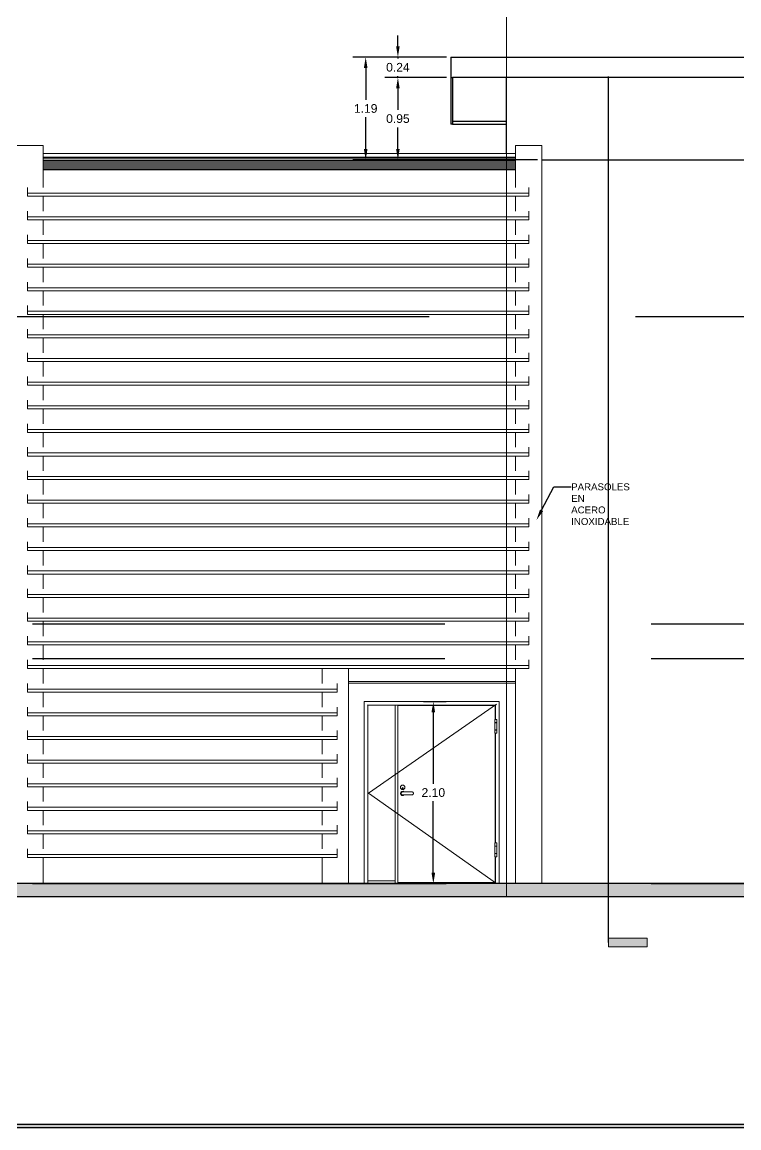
# Model space of a CAD drawing. Header units: inches. Extents: x -6 to 158, y 10 to 161.
# Drawn here: x 19.14 to 27.42, y 10.41 to 23.18 of the extents above; entities that cross this region are included whole.
import ezdxf
from ezdxf import colors
from ezdxf.entities.mleader import LeaderData, LeaderLine
from ezdxf.math import Vec2, Vec3

# ---------------------------------------------------------------- set-up
doc = ezdxf.new("R2010")
doc.units = ezdxf.units.IN
doc.header["$MEASUREMENT"] = 0
for name, pattern in [('Center', [40, 10, -5, 20, -5]), ('Dash', [6, 3, -3]), ('DASHED2', [9.525, 6.35, -3.175]), ('Grid Line', [22.225, 12.7, -3.175, 3.175, -3.175])]:
    doc.linetypes.add(name, pattern=pattern)
for name, color, linetype in [('10 HATCH 2', 9, 'Continuous'), ('2', 2, 'Continuous'), ('4 Paredes', 5, 'Continuous'), ('6', 6, 'Continuous'), ('Dim', 2, 'Continuous'), ('LCorte', 5, 'Center'), ('Proy', 1, 'DASHED2'), ('TEXTO', 2, 'Continuous')]:
    doc.layers.add(name, color=color, linetype=linetype)
for name, color, linetype, lineweight in [('A-COLS', 3, 'Continuous', 9), ('A-DOOR', 2, 'Continuous', 9), ('A-DOOR-FRAM', 2, 'Continuous', 18), ('A-FLOR', 5, 'Continuous', 9), ('S-GRID', 1, 'Continuous', 9)]:
    doc.layers.add(name, color=color, linetype=linetype, lineweight=lineweight)
doc.styles.add('Arial', font='arial.ttf', dxfattribs={"height": 250})
doc.styles.add('style1', font='micross.ttf')
doc.dimstyles.new('1-50', dxfattribs={"dimscale": 0.05, "dimtxt": 2, "dimasz": 2.5, "dimexe": 3, "dimexo": 1, "dimgap": 1, "dimtad": 0, "dimtih": 1, "dimtoh": 1, "dimzin": 1, "dimdsep": 46, "dimtxsty": 'style1', "dimcen": 2.5, "dimclrd": 124, "dimclre": 124, "dimclrt": 1, "dimadec": 0, "dimazin": 0, "dimtfac": 1, "dimtmove": 2, "dimatfit": 3, "dimfxl": 1, "dimtolj": 1, "dimtzin": 0, "dimlwd": -1, "dimlwe": -1, "dimarcsym": 0})

# ---------------------------------------------------------------- blocks, each defined once
blk = doc.blocks.new('*D479')
at = {"layer": 'Defpoints', "color": 0, "transparency": 16777216}
for p in [(23.727, 15.334), (23.892, 15.334), (23.727, 13.232)]:
    blk.add_point(p, dxfattribs=at)
at = {"layer": 'Dim', "color": 124, "transparency": 16777216}
for p, q in [((23.777, 15.334), (24.042, 15.334)), ((23.892, 15.209), (23.892, 14.385)), ((23.892, 13.357), (23.892, 14.182)), ((23.777, 13.232), (24.042, 13.232))]:
    blk.add_line(p, q, dxfattribs=at)
for points in [[(23.871, 15.209), (23.913, 15.209), (23.892, 15.334)], [(23.871, 13.357), (23.913, 13.357), (23.892, 13.232)]]:
    blk.add_solid(points, dxfattribs=at)
at = {"layer": 'Dim', "color": 1, "transparency": 16777216, "insert": (23.892, 14.283), "char_height": 0.1, "attachment_point": 5, "style": 'style1'}
blk.add_mtext('\\A1;2.10', dxfattribs=at)
blk = doc.blocks.new('*D480')
at = {"layer": 'Defpoints', "color": 0, "transparency": 16777216}
for p in [(23.483, 22.541), (24.082, 22.541), (25.144, 21.59)]:
    blk.add_point(p, dxfattribs=at)
at = {"layer": 'Dim', "color": 124, "transparency": 16777216}
for p, q in [((24.032, 22.541), (23.333, 22.541)), ((23.483, 22.416), (23.483, 22.168)), ((23.483, 21.715), (23.483, 21.964)), ((25.094, 21.59), (23.333, 21.59))]:
    blk.add_line(p, q, dxfattribs=at)
for points in [[(23.462, 22.416), (23.503, 22.416), (23.483, 22.541)], [(23.462, 21.715), (23.503, 21.715), (23.483, 21.59)]]:
    blk.add_solid(points, dxfattribs=at)
at = {"layer": 'Dim', "color": 1, "transparency": 16777216, "insert": (23.483, 22.066), "char_height": 0.1, "attachment_point": 5, "style": 'style1'}
blk.add_mtext('\\A1;0.95', dxfattribs=at)
blk = doc.blocks.new('*D481')
at = {"layer": 'Defpoints', "color": 0, "transparency": 16777216}
for p in [(23.483, 22.776), (24.094, 22.776), (24.094, 22.541)]:
    blk.add_point(p, dxfattribs=at)
at = {"layer": 'Dim', "color": 124, "transparency": 16777216}
for p, q in [((23.483, 22.901), (23.483, 23.026)), ((24.044, 22.776), (23.333, 22.776)), ((23.483, 22.776), (23.483, 22.76)), ((24.044, 22.541), (23.333, 22.541)), ((23.483, 22.541), (23.483, 22.557)), ((23.483, 22.416), (23.483, 22.291))]:
    blk.add_line(p, q, dxfattribs=at)
for points in [[(23.462, 22.901), (23.503, 22.901), (23.483, 22.776)], [(23.462, 22.416), (23.503, 22.416), (23.483, 22.541)]]:
    blk.add_solid(points, dxfattribs=at)
at = {"layer": 'Dim', "color": 1, "transparency": 16777216, "insert": (23.483, 22.659), "char_height": 0.1, "attachment_point": 5, "style": 'style1'}
blk.add_mtext('\\A1;0.24', dxfattribs=at)
blk = doc.blocks.new('*D403')
at = {"layer": 'Defpoints', "color": 0, "transparency": 16777216}
for p in [(23.111, 22.776), (23.483, 22.776), (23.483, 21.59)]:
    blk.add_point(p, dxfattribs=at)
at = {"layer": 'Dim', "color": 124, "transparency": 16777216}
for p, q in [((23.433, 22.776), (22.961, 22.776)), ((23.111, 22.651), (23.111, 22.285)), ((23.111, 21.715), (23.111, 22.082)), ((23.433, 21.59), (22.961, 21.59))]:
    blk.add_line(p, q, dxfattribs=at)
for points in [[(23.09, 22.651), (23.132, 22.651), (23.111, 22.776)], [(23.09, 21.715), (23.132, 21.715), (23.111, 21.59)]]:
    blk.add_solid(points, dxfattribs=at)
at = {"layer": 'Dim', "color": 1, "transparency": 16777216, "insert": (23.111, 22.183), "char_height": 0.1, "attachment_point": 5, "style": 'style1'}
blk.add_mtext('\\A1;1.19', dxfattribs=at)

msp = doc.modelspace()

# ---------------------------------------------------------------- hatches: boundary and pattern name
at = {"layer": '10 HATCH 2'}
h = msp.add_hatch(color=251, dxfattribs=at)
h.dxf.hatch_style = 1
h.paths.add_polyline_path([(40.163, 13.232), (30.663, 13.232), (30.663, 13.082), (40.163, 13.082)])
h.paths.add_polyline_path([(30.663, 13.232), (25.913, 13.232), (25.913, 13.082), (30.663, 13.082)])
h.paths.add_polyline_path([(25.913, 13.232), (24.738, 13.232), (24.738, 13.082), (25.913, 13.082)])
h.paths.add_polyline_path([(24.738, 13.232), (22.2, 13.232), (22.2, 13.082), (24.738, 13.082)])
h.paths.add_polyline_path([(22.2, 13.232), (7.445, 13.232), (7.445, 13.082), (22.2, 13.082)])
h.paths.add_polyline_path([(44.943, 13.232), (40.163, 13.232), (40.163, 13.082), (45.011, 13.082, -0.21525)])
h.paths.add_polyline_path([(51.694, 13.232), (45.343, 13.232, -0.21525), (45.276, 13.082), (51.694, 13.082)])
h.paths.add_polyline_path([(44.055, 12.897), (44.77, 12.897), (44.77, 13.206), (44.055, 13.206)], flags=9)
at = {"layer": '6'}
h = msp.add_hatch(color=256, dxfattribs=at)
h.dxf.hatch_style = 1
h.paths.add_polyline_path([(17.224, 10.453), (17.224, 10.411), (36.567, 10.411), (36.567, 10.453)])
at = {"layer": 'A-FLOR'}
msp.add_hatch(color=256, dxfattribs=at).paths.add_polyline_path([(26.363, 12.601), (25.913, 12.601), (25.913, 12.501), (26.363, 12.501)], flags=0)

# ---------------------------------------------------------------- linework, layer by layer
msp.add_line((17.224, 10.453), (36.567, 10.453))
at = {"layer": '2'}
for p, q in [((24.094, 22.776), (24.094, 22.001)), ((24.094, 22.776), (29.85, 22.776)), ((24.094, 22.541), (24.113, 22.541)), ((24.113, 22.541), (24.113, 22.001)), ((29.831, 22.541), (24.113, 22.541)), ((24.738, 21.662), (24.738, 22.541)), ((24.113, 22.001), (24.094, 22.001)), ((24.113, 22.036), (24.738, 22.036)), ((24.113, 22.001), (24.738, 22.001)), ((25.144, 21.59), (27.676, 21.59))]:
    msp.add_line(p, q, dxfattribs=at)
at = {"layer": '6'}
for points in [[(7.445, 13.082), (51.694, 13.082), (51.694, 13.232), (7.445, 13.232)], [(17.224, 10.453), (36.567, 10.453), (36.567, 10.411), (17.224, 10.411)]]:
    msp.add_lwpolyline(points, close=True, dxfattribs=at)
at = {"layer": 'A-COLS'}
for p, q in [((19.387, 21.756), (19.083, 21.756)), ((19.387, 21.756), (19.387, 21.27)), ((24.84, 21.27), (24.84, 21.756)), ((25.144, 21.756), (24.84, 21.756)), ((25.144, 21.756), (25.144, 13.232)), ((19.387, 21.662), (24.84, 21.662)), ((24.84, 21.622), (19.387, 21.622)), ((19.387, 21.609), (24.84, 21.609)), ((24.84, 21.588), (19.387, 21.588)), ((19.387, 21.575), (24.84, 21.575)), ((24.84, 21.554), (19.387, 21.554)), ((19.387, 21.541), (24.84, 21.541)), ((24.84, 21.52), (19.387, 21.52)), ((19.387, 21.507), (24.84, 21.507)), ((24.84, 21.486), (19.387, 21.486)), ((24.84, 21.474), (19.387, 21.474)), ((19.204, 21.204), (19.204, 21.27)), ((19.204, 21.169), (19.204, 21.204)), ((19.204, 21.204), (24.994, 21.204)), ((24.994, 21.27), (24.994, 21.204)), ((24.994, 21.204), (24.994, 21.169)), ((24.994, 21.169), (19.204, 21.169)), ((19.387, 21.169), (19.387, 20.997)), ((24.84, 20.997), (24.84, 21.169)), ((19.204, 20.932), (19.204, 20.997)), ((24.994, 20.997), (24.994, 20.932)), ((19.204, 20.896), (19.204, 20.932)), ((19.204, 20.932), (24.994, 20.932)), ((24.994, 20.896), (19.204, 20.896)), ((19.387, 20.896), (19.387, 20.725)), ((24.84, 20.725), (24.84, 20.896)), ((24.994, 20.932), (24.994, 20.896)), ((19.204, 20.659), (19.204, 20.725)), ((24.994, 20.725), (24.994, 20.659)), ((19.204, 20.624), (19.204, 20.659)), ((19.204, 20.659), (24.994, 20.659)), ((24.994, 20.624), (19.204, 20.624)), ((19.387, 20.624), (19.387, 20.452)), ((24.84, 20.452), (24.84, 20.624)), ((24.994, 20.659), (24.994, 20.624)), ((19.204, 20.386), (19.204, 20.452)), ((24.994, 20.452), (24.994, 20.386)), ((19.204, 20.351), (19.204, 20.386)), ((19.204, 20.386), (24.994, 20.386)), ((24.994, 20.351), (19.204, 20.351)), ((19.387, 20.351), (19.387, 20.179)), ((24.84, 20.179), (24.84, 20.351)), ((24.994, 20.386), (24.994, 20.351)), ((19.204, 20.114), (19.204, 20.179)), ((24.994, 20.179), (24.994, 20.114)), ((19.204, 20.078), (19.204, 20.114)), ((19.204, 20.114), (24.994, 20.114)), ((24.994, 20.078), (19.204, 20.078)), ((19.387, 20.078), (19.387, 19.907)), ((24.84, 19.907), (24.84, 20.078)), ((24.994, 20.114), (24.994, 20.078)), ((19.204, 19.841), (19.204, 19.907)), ((19.204, 19.806), (19.204, 19.841)), ((19.204, 19.841), (24.994, 19.841)), ((24.994, 19.806), (19.204, 19.806)), ((19.387, 19.806), (19.387, 19.634)), ((24.84, 19.634), (24.84, 19.806)), ((24.994, 19.907), (24.994, 19.841)), ((24.994, 19.841), (24.994, 19.806)), ((19.204, 19.568), (19.204, 19.634)), ((19.204, 19.533), (19.204, 19.568)), ((19.204, 19.568), (24.994, 19.568)), ((24.994, 19.634), (24.994, 19.568)), ((24.994, 19.568), (24.994, 19.533)), ((24.994, 19.533), (19.204, 19.533)), ((19.387, 19.533), (19.387, 19.361)), ((24.84, 19.361), (24.84, 19.533)), ((19.204, 19.296), (19.204, 19.361)), ((19.204, 19.26), (19.204, 19.296)), ((19.204, 19.296), (24.994, 19.296)), ((24.994, 19.361), (24.994, 19.296)), ((24.994, 19.296), (24.994, 19.26)), ((24.994, 19.26), (19.204, 19.26)), ((19.387, 19.26), (19.387, 19.089)), ((24.84, 19.089), (24.84, 19.26)), ((19.204, 19.023), (19.204, 19.089)), ((24.994, 19.089), (24.994, 19.023)), ((19.204, 18.988), (19.204, 19.023)), ((19.204, 19.023), (24.994, 19.023)), ((24.994, 18.988), (19.204, 18.988)), ((19.387, 18.988), (19.387, 18.816)), ((24.84, 18.816), (24.84, 18.988)), ((24.994, 19.023), (24.994, 18.988)), ((19.204, 18.75), (19.204, 18.816)), ((24.994, 18.816), (24.994, 18.75)), ((19.204, 18.715), (19.204, 18.75)), ((19.204, 18.75), (24.994, 18.75)), ((24.994, 18.715), (19.204, 18.715)), ((19.387, 18.715), (19.387, 18.543)), ((24.84, 18.543), (24.84, 18.715)), ((24.994, 18.75), (24.994, 18.715)), ((19.204, 18.478), (19.204, 18.543)), ((24.994, 18.543), (24.994, 18.478)), ((19.204, 18.442), (19.204, 18.478)), ((19.204, 18.478), (24.994, 18.478)), ((24.994, 18.442), (19.204, 18.442)), ((19.387, 18.442), (19.387, 18.271)), ((24.84, 18.271), (24.84, 18.442)), ((24.994, 18.478), (24.994, 18.442)), ((19.204, 18.205), (19.204, 18.271)), ((24.994, 18.271), (24.994, 18.205)), ((19.204, 18.17), (19.204, 18.205)), ((19.204, 18.205), (24.994, 18.205)), ((24.994, 18.17), (19.204, 18.17)), ((19.387, 18.17), (19.387, 17.998)), ((24.84, 17.998), (24.84, 18.17)), ((24.994, 18.205), (24.994, 18.17)), ((19.204, 17.932), (19.204, 17.998)), ((19.204, 17.897), (19.204, 17.932)), ((19.204, 17.932), (24.994, 17.932)), ((24.994, 17.897), (19.204, 17.897)), ((19.387, 17.897), (19.387, 17.725)), ((24.84, 17.725), (24.84, 17.897)), ((24.994, 17.998), (24.994, 17.932)), ((24.994, 17.932), (24.994, 17.897)), ((19.204, 17.66), (19.204, 17.725)), ((19.204, 17.624), (19.204, 17.66)), ((19.204, 17.66), (24.994, 17.66)), ((24.994, 17.624), (19.204, 17.624)), ((19.387, 17.624), (19.387, 17.453)), ((24.84, 17.453), (24.84, 17.624)), ((24.994, 17.725), (24.994, 17.66)), ((24.994, 17.66), (24.994, 17.624)), ((19.204, 17.387), (19.204, 17.453)), ((19.204, 17.352), (19.204, 17.387)), ((19.204, 17.387), (24.994, 17.387)), ((24.994, 17.453), (24.994, 17.387)), ((24.994, 17.387), (24.994, 17.352)), ((24.994, 17.352), (19.204, 17.352)), ((19.387, 17.352), (19.387, 17.18)), ((24.84, 17.18), (24.84, 17.352)), ((19.204, 17.114), (19.204, 17.18)), ((19.204, 17.079), (19.204, 17.114)), ((19.204, 17.114), (24.994, 17.114)), ((24.994, 17.18), (24.994, 17.114)), ((24.994, 17.114), (24.994, 17.079)), ((24.994, 17.079), (19.204, 17.079)), ((19.387, 17.079), (19.387, 16.907)), ((24.84, 16.907), (24.84, 17.079)), ((19.204, 16.842), (19.204, 16.907)), ((24.994, 16.907), (24.994, 16.842)), ((19.204, 16.807), (19.204, 16.842)), ((19.204, 16.842), (24.994, 16.842)), ((24.994, 16.807), (19.204, 16.807)), ((19.387, 16.807), (19.387, 16.635)), ((24.84, 16.635), (24.84, 16.807)), ((24.994, 16.842), (24.994, 16.807)), ((19.204, 16.569), (19.204, 16.635)), ((24.994, 16.635), (24.994, 16.569)), ((19.204, 16.534), (19.204, 16.569)), ((19.204, 16.569), (24.994, 16.569)), ((24.994, 16.534), (19.204, 16.534)), ((19.387, 16.534), (19.387, 16.362)), ((24.84, 16.362), (24.84, 16.534)), ((24.994, 16.569), (24.994, 16.534)), ((19.204, 16.297), (19.204, 16.362)), ((24.994, 16.362), (24.994, 16.297)), ((19.204, 16.261), (19.204, 16.297)), ((19.204, 16.297), (24.994, 16.297)), ((24.994, 16.261), (19.204, 16.261)), ((19.387, 16.261), (19.387, 16.089)), ((24.84, 16.089), (24.84, 16.261)), ((24.994, 16.297), (24.994, 16.261)), ((19.204, 16.024), (19.204, 16.089)), ((19.204, 15.989), (19.204, 16.024)), ((19.204, 16.024), (24.994, 16.024)), ((24.994, 15.989), (19.204, 15.989)), ((19.387, 15.989), (19.387, 15.817)), ((24.84, 15.817), (24.84, 15.989)), ((24.994, 16.089), (24.994, 16.024)), ((24.994, 16.024), (24.994, 15.989)), ((19.204, 15.751), (19.204, 15.817)), ((19.204, 15.716), (19.204, 15.751)), ((19.204, 15.751), (24.994, 15.751)), ((24.994, 15.716), (19.204, 15.716)), ((19.387, 15.716), (19.387, 15.544)), ((22.609, 15.544), (22.609, 15.716)), ((22.913, 15.564), (22.913, 15.716)), ((22.913, 15.716), (22.913, 13.232)), ((24.84, 15.716), (24.84, 15.564)), ((24.84, 13.232), (24.84, 15.716)), ((24.994, 15.817), (24.994, 15.751)), ((24.994, 15.751), (24.994, 15.716)), ((19.204, 15.476), (19.204, 15.544)), ((19.204, 15.441), (19.204, 15.476)), ((19.204, 15.476), (22.781, 15.476)), ((22.781, 15.544), (22.781, 15.476)), ((22.781, 15.476), (22.781, 15.441)), ((22.913, 15.564), (24.84, 15.564)), ((22.913, 15.547), (24.84, 15.547)), ((22.781, 15.441), (19.204, 15.441)), ((19.387, 15.441), (19.387, 15.271)), ((22.609, 15.271), (22.609, 15.441)), ((19.204, 15.203), (19.204, 15.271)), ((19.204, 15.168), (19.204, 15.203)), ((19.204, 15.203), (22.781, 15.203)), ((22.781, 15.271), (22.781, 15.203)), ((22.781, 15.203), (22.781, 15.168)), ((22.781, 15.168), (19.204, 15.168)), ((19.387, 15.168), (19.387, 14.999)), ((22.609, 14.999), (22.609, 15.168)), ((19.204, 14.931), (19.204, 14.999)), ((22.781, 14.999), (22.781, 14.931)), ((19.204, 14.895), (19.204, 14.931)), ((19.204, 14.931), (22.781, 14.931)), ((22.781, 14.895), (19.204, 14.895)), ((19.387, 14.895), (19.387, 14.726)), ((22.609, 14.726), (22.609, 14.895)), ((22.781, 14.931), (22.781, 14.895)), ((19.204, 14.658), (19.204, 14.726)), ((22.781, 14.726), (22.781, 14.658)), ((19.204, 14.623), (19.204, 14.658)), ((19.204, 14.658), (22.781, 14.658)), ((22.781, 14.623), (19.204, 14.623)), ((19.387, 14.623), (19.387, 14.453)), ((22.609, 14.453), (22.609, 14.623)), ((22.781, 14.658), (22.781, 14.623)), ((19.204, 14.385), (19.204, 14.453)), ((22.781, 14.453), (22.781, 14.385)), ((19.204, 14.35), (19.204, 14.385)), ((19.204, 14.385), (22.781, 14.385)), ((22.781, 14.35), (19.204, 14.35)), ((19.387, 14.35), (19.387, 14.181)), ((22.609, 14.181), (22.609, 14.35)), ((22.781, 14.385), (22.781, 14.35)), ((19.204, 14.113), (19.204, 14.181)), ((22.781, 14.181), (22.781, 14.113)), ((19.204, 14.077), (19.204, 14.113)), ((19.204, 14.113), (22.781, 14.113)), ((22.781, 14.077), (19.204, 14.077)), ((19.387, 14.077), (19.387, 13.908)), ((22.609, 13.908), (22.609, 14.077)), ((22.781, 14.113), (22.781, 14.077)), ((19.204, 13.84), (19.204, 13.908)), ((19.204, 13.805), (19.204, 13.84)), ((19.204, 13.84), (22.781, 13.84)), ((22.781, 13.805), (19.204, 13.805)), ((19.387, 13.805), (19.387, 13.635)), ((22.609, 13.635), (22.609, 13.805)), ((22.781, 13.908), (22.781, 13.84)), ((22.781, 13.84), (22.781, 13.805)), ((19.204, 13.567), (19.204, 13.635)), ((19.204, 13.532), (19.204, 13.567)), ((19.204, 13.567), (22.781, 13.567)), ((22.781, 13.635), (22.781, 13.567)), ((22.781, 13.567), (22.781, 13.532)), ((22.781, 13.532), (19.204, 13.532)), ((19.387, 13.532), (19.387, 13.232)), ((22.609, 13.232), (22.609, 13.532))]:
    msp.add_line(p, q, dxfattribs=at)
at = {"layer": 'A-DOOR'}
for p, q in [((23.135, 15.292), (23.135, 13.262)), ((23.451, 15.292), (23.135, 15.292)), ((23.451, 13.232), (23.451, 15.292)), ((23.484, 13.244), (23.484, 15.29)), ((24.607, 15.29), (23.484, 15.29)), ((24.607, 15.29), (24.607, 15.128)), ((24.604, 15.128), (24.604, 15.091)), ((24.604, 15.128), (24.626, 15.128)), ((24.604, 15.091), (24.626, 15.091)), ((24.604, 15.09), (24.604, 15.006)), ((24.604, 15.09), (24.626, 15.09)), ((24.607, 15.091), (24.607, 15.09)), ((24.623, 15.09), (24.623, 15.091)), ((24.626, 15.091), (24.626, 15.128)), ((24.626, 15.006), (24.626, 15.09)), ((24.626, 15.006), (24.604, 15.006)), ((24.604, 15.005), (24.604, 14.968)), ((24.626, 15.005), (24.604, 15.005)), ((24.626, 14.968), (24.604, 14.968)), ((24.607, 15.006), (24.607, 15.005)), ((24.607, 14.968), (24.607, 13.702)), ((24.623, 15.005), (24.623, 15.006)), ((24.626, 14.968), (24.626, 15.005)), ((23.645, 14.291), (23.538, 14.291)), ((23.538, 14.256), (23.645, 14.256)), ((24.604, 13.702), (24.604, 13.665)), ((24.604, 13.702), (24.626, 13.702)), ((24.604, 13.665), (24.626, 13.665)), ((24.604, 13.664), (24.604, 13.58)), ((24.604, 13.664), (24.626, 13.664)), ((24.607, 13.665), (24.607, 13.664)), ((24.623, 13.664), (24.623, 13.665)), ((24.626, 13.665), (24.626, 13.702)), ((24.626, 13.58), (24.626, 13.664)), ((24.626, 13.58), (24.604, 13.58)), ((24.604, 13.579), (24.604, 13.542)), ((24.626, 13.579), (24.604, 13.579)), ((24.626, 13.542), (24.604, 13.542)), ((24.607, 13.58), (24.607, 13.579)), ((24.607, 13.542), (24.607, 13.244)), ((24.623, 13.579), (24.623, 13.58)), ((24.626, 13.542), (24.626, 13.579)), ((23.135, 13.262), (23.451, 13.262)), ((23.484, 13.236), (23.484, 13.244)), ((24.607, 13.244), (23.484, 13.244)), ((23.484, 13.235), (23.484, 13.236)), ((23.484, 13.232), (23.484, 13.235)), ((24.607, 13.244), (24.607, 13.236)), ((24.607, 13.236), (24.607, 13.235)), ((24.607, 13.235), (24.607, 13.232))]:
    msp.add_line(p, q, dxfattribs=at)
at = {"layer": 'A-DOOR', "linetype": 'Dash'}
for q in [(24.623, 15.304), (24.623, 13.232)]:
    msp.add_line((23.143, 14.276), q, dxfattribs=at)
at = {"layer": 'A-DOOR', "flags": 128}
for points in [[(23.538, 14.291), (23.538, 14.291), (23.537, 14.291), (23.536, 14.291), (23.536, 14.291), (23.535, 14.291), (23.534, 14.291), (23.534, 14.291), (23.533, 14.29), (23.532, 14.29), (23.532, 14.29), (23.531, 14.29), (23.53, 14.289), (23.53, 14.289), (23.529, 14.289), (23.528, 14.288), (23.528, 14.288), (23.527, 14.287), (23.527, 14.287), (23.526, 14.286), (23.526, 14.286), (23.525, 14.285), (23.525, 14.285), (23.524, 14.284), (23.524, 14.284), (23.524, 14.283), (23.523, 14.283), (23.523, 14.282), (23.523, 14.281), (23.522, 14.281), (23.522, 14.28), (23.522, 14.279), (23.522, 14.279), (23.521, 14.278), (23.521, 14.277), (23.521, 14.277), (23.521, 14.276), (23.521, 14.275), (23.521, 14.275), (23.521, 14.274), (23.521, 14.273), (23.521, 14.273), (23.521, 14.272), (23.521, 14.271), (23.521, 14.27), (23.521, 14.27), (23.521, 14.269), (23.522, 14.268), (23.522, 14.268), (23.522, 14.267), (23.522, 14.266), (23.523, 14.266), (23.523, 14.265), (23.523, 14.265), (23.524, 14.264), (23.524, 14.263), (23.525, 14.263), (23.525, 14.262), (23.526, 14.262), (23.526, 14.261), (23.527, 14.261), (23.527, 14.26), (23.528, 14.26), (23.528, 14.26), (23.529, 14.259), (23.529, 14.259), (23.53, 14.258), (23.531, 14.258), (23.531, 14.258), (23.532, 14.257), (23.532, 14.257), (23.533, 14.257), (23.534, 14.257), (23.535, 14.257), (23.535, 14.257), (23.536, 14.256), (23.537, 14.256), (23.537, 14.256), (23.538, 14.256), (23.538, 14.256)], [(23.645, 14.256), (23.646, 14.256), (23.646, 14.256), (23.647, 14.256), (23.648, 14.256), (23.648, 14.257), (23.649, 14.257), (23.65, 14.257), (23.65, 14.257), (23.651, 14.257), (23.652, 14.258), (23.652, 14.258), (23.653, 14.258), (23.654, 14.259), (23.654, 14.259), (23.655, 14.259), (23.655, 14.26), (23.656, 14.26), (23.656, 14.261), (23.657, 14.261), (23.657, 14.262), (23.658, 14.262), (23.658, 14.263), (23.659, 14.263), (23.659, 14.264), (23.66, 14.264), (23.66, 14.265), (23.66, 14.265), (23.661, 14.266), (23.661, 14.267), (23.661, 14.267), (23.661, 14.268), (23.662, 14.269), (23.662, 14.269), (23.662, 14.27), (23.662, 14.271), (23.662, 14.271), (23.662, 14.272), (23.662, 14.273), (23.662, 14.274), (23.662, 14.274), (23.662, 14.275), (23.662, 14.276), (23.662, 14.276), (23.662, 14.277), (23.662, 14.278), (23.662, 14.278), (23.662, 14.279), (23.661, 14.28), (23.661, 14.28), (23.661, 14.281), (23.66, 14.282), (23.66, 14.282), (23.66, 14.283), (23.659, 14.283), (23.659, 14.284), (23.659, 14.285), (23.658, 14.285), (23.658, 14.286), (23.657, 14.286), (23.657, 14.287), (23.656, 14.287), (23.656, 14.288), (23.655, 14.288), (23.654, 14.288), (23.654, 14.289), (23.653, 14.289), (23.653, 14.289), (23.652, 14.29), (23.651, 14.29), (23.651, 14.29), (23.65, 14.29), (23.649, 14.291), (23.649, 14.291), (23.648, 14.291), (23.647, 14.291), (23.647, 14.291), (23.646, 14.291), (23.645, 14.291), (23.645, 14.291)]]:
    msp.add_lwpolyline(points, dxfattribs=at)
at = {"layer": 'A-DOOR'}
for centre, radius, start, end in [((23.538, 14.343), 0.026, 0, 180), ((23.538, 14.343), 0.026, 180, 0), ((23.538, 14.335), 0.005, 0, 180), ((23.538, 14.335), 0.005, 180, 0), ((23.538, 14.274), 0.025, 46.9956, 180), ((23.538, 14.274), 0.025, 180, 312.8796)]:
    msp.add_arc(centre, radius, start, end, dxfattribs=at)
at = {"layer": 'A-DOOR-FRAM'}
for p, q in [((23.093, 15.334), (23.093, 13.232)), ((24.653, 15.334), (23.093, 15.334)), ((24.653, 13.232), (24.653, 15.334)), ((23.135, 13.232), (23.135, 15.292)), ((23.135, 15.292), (24.611, 15.292)), ((23.451, 15.292), (23.451, 13.232)), ((23.454, 15.292), (23.451, 15.292)), ((23.478, 15.292), (23.454, 15.292)), ((23.481, 15.292), (23.478, 15.292)), ((23.481, 13.232), (23.481, 15.292)), ((23.484, 15.283), (23.481, 15.283)), ((23.481, 15.283), (23.484, 15.283)), ((23.481, 15.277), (23.484, 15.277)), ((23.49, 15.292), (23.49, 15.29)), ((23.496, 15.29), (23.496, 15.292)), ((24.611, 15.292), (24.611, 15.128)), ((24.611, 14.968), (24.611, 13.702)), ((24.611, 13.542), (24.611, 13.232)), ((23.451, 13.262), (23.135, 13.262)), ((23.135, 13.259), (23.135, 13.262)), ((23.135, 13.235), (23.135, 13.259)), ((23.135, 13.232), (23.135, 13.235))]:
    msp.add_line(p, q, dxfattribs=at)
for points, knots in [([(23.096, 15.331), (23.096, 15.331), (23.095, 15.332), (23.095, 15.332), (23.094, 15.333), (23.094, 15.333), (23.094, 15.333), (23.094, 15.333), (23.094, 15.333), (23.093, 15.334), (23.093, 15.334), (23.093, 15.334), (23.093, 15.334), (23.093, 15.334), (23.093, 15.334)], [-1, -1, -1, -1, -0.833333, -0.75, -0.666667, -0.625, -0.583333, -0.5, -0.458333, -0.416667, -0.333333, -0.25, -0.166667, 0, 0, 0, 0]), ([(24.653, 15.334), (24.653, 15.334), (24.653, 15.334), (24.653, 15.334), (24.652, 15.334), (24.652, 15.334), (24.652, 15.333), (24.652, 15.333), (24.652, 15.333), (24.651, 15.333), (24.651, 15.333), (24.651, 15.332), (24.651, 15.332), (24.65, 15.331), (24.65, 15.331)], [0, 0, 0, 0, 0.166667, 0.25, 0.333333, 0.416667, 0.458333, 0.5, 0.583333, 0.666667, 0.708333, 0.75, 0.833333, 1, 1, 1, 1]), ([(23.135, 15.292), (23.135, 15.292), (23.135, 15.292), (23.135, 15.292), (23.134, 15.293), (23.134, 15.293), (23.134, 15.293), (23.134, 15.293), (23.134, 15.293), (23.134, 15.294), (23.133, 15.294), (23.133, 15.294), (23.133, 15.295), (23.132, 15.295), (23.132, 15.295)], [-1, -1, -1, -1, -0.833333, -0.75, -0.666667, -0.583333, -0.541667, -0.5, -0.416667, -0.375, -0.333333, -0.25, -0.166667, 0, 0, 0, 0]), ([(24.611, 15.292), (24.611, 15.292), (24.611, 15.292), (24.611, 15.292), (24.611, 15.292), (24.611, 15.292), (24.61, 15.292), (24.61, 15.292), (24.61, 15.291), (24.61, 15.291), (24.61, 15.291), (24.609, 15.291), (24.609, 15.291)], [0, 0, 0, 0, 0.166667, 0.25, 0.333333, 0.416667, 0.5, 0.583333, 0.666667, 0.75, 0.833333, 1, 1, 1, 1]), ([(24.614, 15.295), (24.614, 15.295), (24.613, 15.295), (24.613, 15.294), (24.612, 15.294), (24.612, 15.294), (24.612, 15.293), (24.612, 15.293), (24.612, 15.293), (24.611, 15.293), (24.611, 15.293), (24.611, 15.292), (24.611, 15.292), (24.611, 15.292), (24.611, 15.292)], [0, 0, 0, 0, 0.166667, 0.25, 0.333333, 0.375, 0.416667, 0.5, 0.541667, 0.583333, 0.666667, 0.75, 0.833333, 1, 1, 1, 1])]:
    msp.add_open_spline(points, degree=3, knots=knots, dxfattribs=at)
at = {"layer": 'A-FLOR'}
for p, q in [((7.445, 13.232), (51.694, 13.232)), ((51.694, 13.082), (7.445, 13.082)), ((25.913, 12.501), (25.913, 12.601)), ((25.913, 12.601), (26.363, 12.601)), ((26.363, 12.601), (26.363, 12.501)), ((26.363, 12.501), (25.913, 12.501))]:
    msp.add_line(p, q, dxfattribs=at)
at = {"layer": 'LCorte'}
msp.add_line((25.913, 12.551), (25.913, 23.672), dxfattribs=at)
at = {"layer": 'Proy', "color": 253, "ltscale": 0.75}
for p, q in [((19.083, 19.782), (44.943, 19.782)), ((12.119, 16.232), (44.943, 16.232)), ((12.119, 15.832), (40.963, 15.832))]:
    msp.add_line(p, q, dxfattribs=at)
at = {"layer": 'Proy', "ltscale": 0.75}
msp.add_line((12.119, 13.232), (44.943, 13.232), dxfattribs=at)
at = {"layer": 'S-GRID', "color": 253, "linetype": 'Grid Line'}
msp.add_line((24.738, 13.082), (24.738, 23.438), dxfattribs=at)

# ---------------------------------------------------------------- texts
at = {"layer": '4 Paredes', "insert": (37.017, 11.166), "char_height": 0.44588, "width": 19.79372, "attachment_point": 3, "line_spacing_factor": 0.941778, "style": 'Arial', "bg_fill": 3, "box_fill_scale": 1.25, "bg_fill_color": 256, "bg_fill_true_color": 13158600, "bg_fill_transparency": 0}
msp.add_mtext('FACHADA LAT.IZQUIERDA', dxfattribs=at)

# ---------------------------------------------------------------- dimensions: what is measured, and where the dimension line sits
at = {"layer": 'Dim'}
for base, p1, p2, picture, middle in [((23.4826, 22.7764), (24.0938, 22.5407), (24.0938, 22.7764), '*D481', (23.4826, 22.6586)), ((23.111, 22.776), (23.483, 21.59), (23.483, 22.776), '*D403', (23.111, 22.183)), ((23.483, 22.541), (25.144, 21.59), (24.082, 22.541), '*D480', (23.483, 22.066)), ((23.892, 15.334), (23.727, 13.232), (23.727, 15.334), '*D479', (23.892, 14.283))]:
    dim = msp.add_linear_dim(base=base, p1=p1, p2=p2, angle=90, dimstyle='1-50', override={"dimfxl": 1.25}, dxfattribs=at)
    dim.commit()
    dim.dimension.update_dxf_attribs({"geometry": picture, "text_midpoint": middle})

# ---------------------------------------------------------------- leaders
at = {"layer": 'TEXTO'}
ml = msp.add_multileader_mtext('Standard', dxfattribs=at)
ml.set_content('{\\C3;PARASOLES \\PEN ACERO INOXIDABLE}', color=256, style='style1')
ml.set_leader_properties(color=1, linetype='ByLayer', lineweight=-1)
ml.build(insert=Vec2(0, 0))
ml.multileader.update_dxf_attribs({"text_right_attachment_type": 2, "dogleg_length": 5, "arrow_head_size": 0.125, "scale": 0.05})
ctx = ml.context
ctx.base_point, ctx.scale, ctx.char_height, ctx.arrow_head_size, ctx.landing_gap_size, ctx.plane_origin = Vec3(25.484, 17.813), 0.05, 0.08, 0.125, 0, Vec3(24.549, 18.152)
ctx.right_attachment = 2
notes = []
notes.append((ctx, [(0, (1, 1, 0), (25.283, 17.813), (1, 0), 0.201, [(0, [(25.084, 17.432)], 0, [])])]))
ctx.mtext.insert, ctx.mtext.width, ctx.mtext.flow_direction = Vec3(25.484, 17.854), 0.91963, 5
for ctx, leaders in notes:
    for number, flags, end, landing, length, lines in leaders:
        leader = LeaderData()
        leader.index, (leader.has_last_leader_line, leader.has_dogleg_vector, leader.attachment_direction) = number, flags
        leader.last_leader_point, leader.dogleg_vector, leader.dogleg_length = Vec3(end), Vec3(landing), length
        for number, points, colour, breaks in lines:
            line = LeaderLine()
            line.index, line.vertices, line.color, line.breaks = number, Vec3.list(points), colors.encode_raw_color(colour), breaks
            leader.lines.append(line)
        ctx.leaders.append(leader)

doc.saveas('drawing.dxf')
